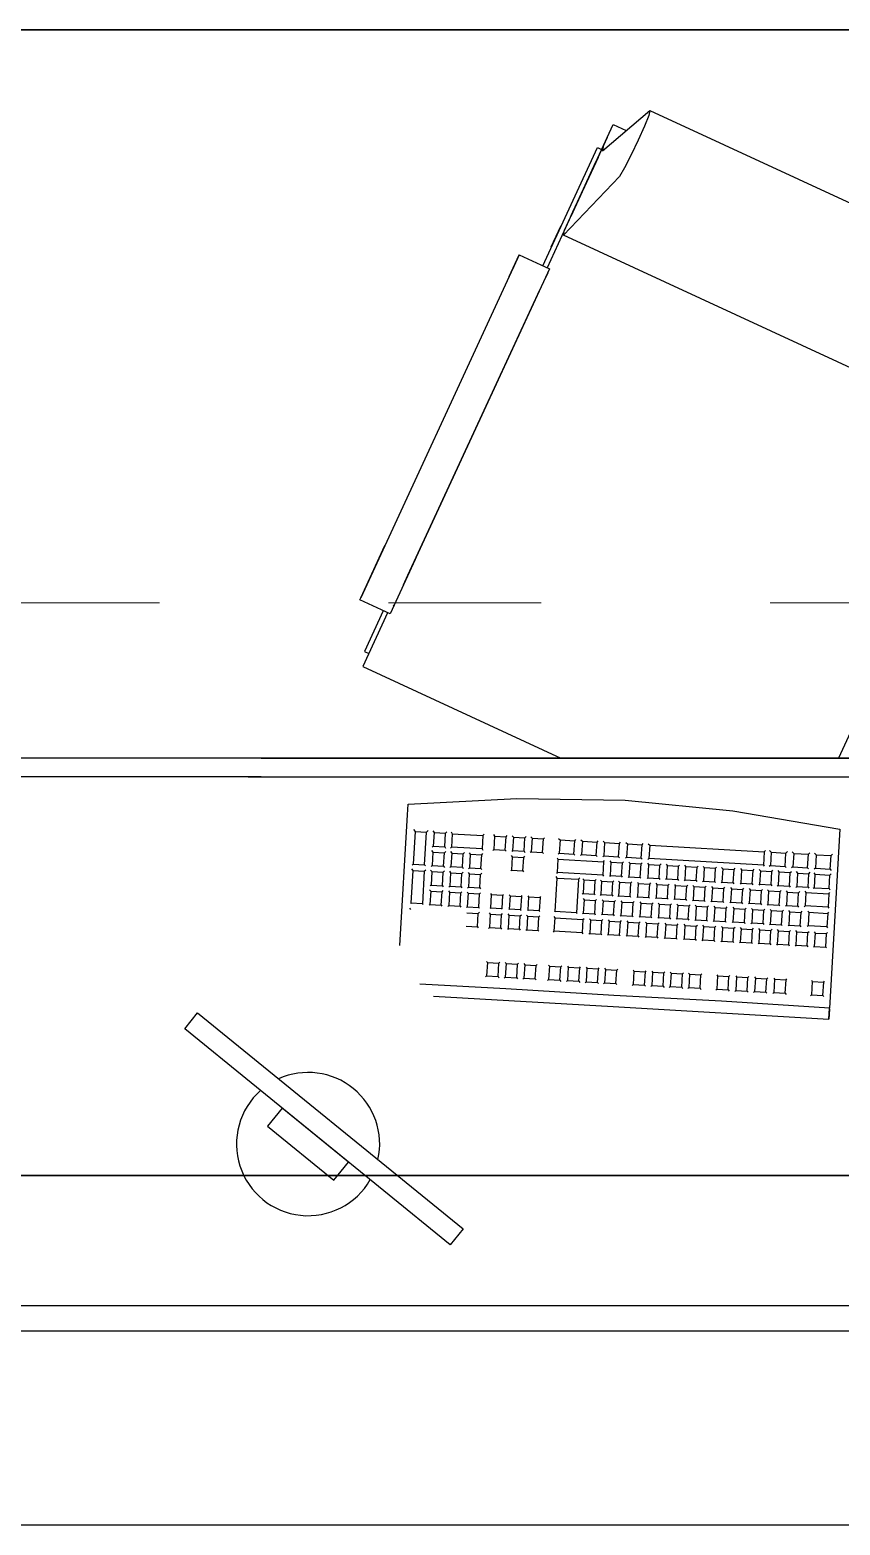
# Model space of a CAD drawing. Header units: inches. Extents: x 23 to 100097, y 11 to 104145.
# Drawn here: x 43215 to 43852, y 26370 to 27544 of the extents above; entities that cross this region are included whole.
import ezdxf

# ---------------------------------------------------------------- set-up
doc = ezdxf.new("R2010")
doc.units = ezdxf.units.IN
doc.header["$MEASUREMENT"] = 0
doc.linetypes.add('ACAD_ISO03W100', pattern=[30, 12, -18])
doc.layers.add('Divar', color=7, linetype='Continuous', lineweight=25)
doc.layers.add('TEKST', color=7, linetype='Continuous')

# ---------------------------------------------------------------- blocks, each defined once
blk = doc.blocks.new('ddddddddddddddddsss')
for p, q in [((95089.43113, -100946.10886), (95126.86433, -100914.3967)), ((95126.86433, -100914.3967), (95125.9199, -100918.25079)), ((95126.86433, -100914.3967), (95422.06553, -101050.80742)), ((95059.62399, -101008.31694), (95097.91378, -100925.48775)), ((95097.91378, -100925.48775), (95108.17498, -100930.22961)), ((95122.51529, -100926.69853), (95117.58231, -100937.72692)), ((95125.9199, -100918.25079), (95122.51529, -100926.69853)), ((95093.23973, -100935.59832), (95064.5564, -100997.64675)), ((95117.58231, -100937.72692), (95112.05281, -100949.32378)), ((95042.59805, -101036.34895), (95085.51882, -100943.50189)), ((95086.0125, -100951.23266), (95066.21279, -100994.06361)), ((95085.51882, -100943.50189), (95088.87037, -100945.05056)), ((95089.71309, -100944.42114), (95089.43113, -100946.10886)), ((95089.96614, -100942.68021), (95089.71309, -100944.42114)), ((95112.05281, -100949.32378), (95106.8582, -100959.47584)), ((95064.5564, -100997.64675), (95084.38772, -100954.74714)), ((95106.8582, -100959.47584), (95102.93058, -100966.17006)), ((95102.93058, -100966.17006), (95058.7963, -101012.37873)), ((95066.21279, -100994.06361), (95075.0256, -100974.99946)), ((95063.34175, -101000.2746), (95045.9493, -101037.89763)), ((95066.87526, -100992.63052), (95064.73449, -100997.26165)), ((95049.28211, -101021.51169), (95056.77684, -101005.29884)), ((95056.77684, -101005.29884), (95056.92104, -101005.36522)), ((95058.7963, -101012.37873), (95059.62399, -101008.31694)), ((95049.4263, -101021.57806), (95049.28211, -101021.51169)), ((95391.52712, -101166.13125), (95058.7963, -101012.37873)), ((95024.0898, -101027.79649), (95016.20868, -101044.84447)), ((95016.20868, -101044.84447), (95024.0898, -101027.79649)), ((95018.45659, -101039.98159), (95024.03787, -101027.90808)), ((95024.03787, -101027.90808), (95018.57289, -101039.73011)), ((95024.0898, -101027.79649), (95047.91869, -101038.80772)), ((95016.20868, -101044.84447), (94899.57021, -101297.15809)), ((95047.91869, -101038.80772), (94936.61989, -101279.57109)), ((95018.57289, -101039.73011), (95018.45659, -101039.98159)), ((95046.49404, -101041.88989), (95043.87077, -101047.56445)), ((95047.91869, -101038.80772), (95047.87907, -101038.89326)), ((94936.61989, -101279.57109), (95040.25988, -101055.37504)), ((94899.57021, -101297.15809), (94918.48444, -101256.2426)), ((94942.31376, -101267.25353), (94922.5983, -101309.90223)), ((94908.17961, -101278.53397), (94903.72099, -101288.17905)), ((94910.24183, -101274.07335), (94905.45734, -101284.4231)), ((94933.17279, -101287.02778), (94936.61989, -101279.57109)), ((94936.61989, -101279.57109), (94933.75229, -101285.77437)), ((94898.76913, -101298.89073), (94898.98041, -101298.4341)), ((94922.5983, -101309.90223), (94898.76913, -101298.89073)), ((94898.98041, -101298.4341), (94899.57021, -101297.15809)), ((94925.56533, -101303.48438), (94922.5983, -101309.90223)), ((94926.26628, -101301.96747), (94925.34989, -101303.95015)), ((94925.34989, -101303.95015), (94925.78091, -101303.01804)), ((95334.12134, -101295.14421), (95274.88278, -101423.28972)), ((94920.62906, -101308.99213), (94901.07426, -101351.29322)), ((94917.27752, -101307.44347), (94902.52937, -101339.34673)), ((94902.52937, -101339.34673), (94905.88063, -101340.89541)), ((94901.07426, -101351.29322), (95056.8797, -101423.28972)), ((95297.89163, -101423.28972), (94821.16031, -101423.28972)), ((94821.17318, -101423.30631), (95297.90865, -101423.30631)), ((94883.81144, -101423.28972), (94883.73941, -101423.30631)), ((94811.0649, -101437.78995), (95313.09468, -101438.02027)), ((94936.80886, -101459.30341), (95022.18665, -101454.86712)), ((95022.18665, -101454.86712), (95107.23399, -101456.12454)), ((95107.23399, -101456.12454), (95191.86219, -101464.61776)), ((94930.35883, -101570.54714), (94936.32392, -101467.66819)), ((94936.32392, -101467.66819), (94936.80886, -101459.30341)), ((95191.86219, -101464.61776), (95276.15043, -101478.97095)), ((94942.30431, -101480.88583), (94940.81429, -101506.58611)), ((94941.0047, -101479.25848), (94942.30431, -101480.88583)), ((94942.30431, -101480.88583), (94951.27062, -101481.40539)), ((94949.7806, -101507.10653), (94951.27062, -101481.40539)), ((94951.27062, -101481.40539), (94952.63118, -101479.95399)), ((94956.08414, -101480.37771), (94957.17863, -101481.74757)), ((94957.17863, -101481.74757), (94956.56837, -101492.2727)), ((94957.17863, -101481.74757), (94966.14493, -101482.26742)), ((94966.14493, -101482.26742), (94967.27933, -101481.05749)), ((94970.55391, -101481.25662), (94971.4826, -101482.57669)), ((95276.15043, -101478.97095), (95267.99244, -101619.6732)), ((94956.56837, -101492.2727), (94955.63911, -101493.19395)), ((94956.56837, -101492.2727), (94965.53468, -101492.79255)), ((94965.53468, -101492.79255), (94966.14493, -101482.26742)), ((94965.53468, -101492.79255), (94966.26366, -101493.83139)), ((94970.87263, -101493.10182), (94970.07684, -101493.99303)), ((94971.4826, -101482.57669), (94970.87263, -101493.10182)), ((94994.90193, -101494.49457), (94970.87263, -101493.10182)), ((94971.4826, -101482.57669), (94995.51219, -101483.96944)), ((94995.51219, -101483.96944), (94994.90193, -101494.49457)), ((94995.51219, -101483.96944), (94996.57477, -101482.83619)), ((95003.83719, -101483.33029), (95004.77646, -101484.50617)), ((95004.77646, -101484.50617), (95004.16621, -101495.0313)), ((95004.77646, -101484.50617), (95013.74249, -101485.02601)), ((95013.13251, -101495.55115), (95013.74249, -101485.02601)), ((95013.74249, -101485.02601), (95014.71309, -101483.99061)), ((95018.62596, -101484.22836), (95019.53091, -101485.36161)), ((95019.53091, -101485.36161), (95018.92065, -101495.88617)), ((95019.53091, -101485.36161), (95028.49721, -101485.88146)), ((95027.88695, -101496.40602), (95028.49721, -101485.88146)), ((95028.49721, -101485.88146), (95029.45322, -101484.86122)), ((95033.24293, -101485.08094), (95034.14358, -101486.20848)), ((95034.14358, -101486.20848), (95033.53332, -101496.73361)), ((95034.14358, -101486.20848), (95043.10988, -101486.72804)), ((95042.49963, -101497.25317), (95043.10988, -101486.72804)), ((95043.10988, -101486.72804), (95044.0586, -101485.71609)), ((95054.97455, -101486.30689), (95056.16073, -101487.48449)), ((95056.16073, -101487.48449), (95055.55047, -101498.00962)), ((95056.16073, -101487.48449), (95067.73457, -101488.1514)), ((95067.12431, -101498.67996), (95067.73457, -101488.1514)), ((95067.73457, -101488.1514), (95068.70774, -101487.11713)), ((95072.53278, -101487.34287), (95073.69937, -101488.50102)), ((95073.69937, -101488.50102), (95073.08911, -101499.02586)), ((95073.69937, -101488.50102), (95085.27335, -101489.17192)), ((95084.66309, -101499.69677), (95085.27335, -101489.17192)), ((95085.27335, -101489.17192), (95086.23051, -101488.1514)), ((95090.0916, -101488.37913), (95091.23816, -101489.51782)), ((95091.23816, -101489.51782), (95090.6279, -101500.04238)), ((95091.23816, -101489.51782), (95102.81228, -101490.18816)), ((95102.20202, -101500.71329), (95102.81228, -101490.18816)), ((95102.81228, -101490.18816), (95103.75299, -101489.1848)), ((95107.9521, -101489.42999), (95109.08207, -101490.5518)), ((95109.08207, -101490.5518), (95108.47181, -101501.07664)), ((95109.08207, -101490.5518), (95120.65605, -101491.22213)), ((95120.04579, -101501.74755), (95120.65605, -101491.22213)), ((95120.65605, -101491.22213), (95121.59532, -101490.2202)), ((95125.48803, -101490.44365), (95126.621, -101491.56803)), ((95126.621, -101491.56803), (95126.01074, -101502.09316)), ((95126.621, -101491.56803), (95216.57843, -101496.78167)), ((94955.27176, -101495.79891), (94956.29014, -101497.07407)), ((94956.29014, -101497.07407), (94955.67988, -101507.59863)), ((94956.29014, -101497.07407), (94965.25644, -101497.59249)), ((94964.64618, -101508.11848), (94965.25644, -101497.59249)), ((94965.25644, -101497.59249), (94966.3143, -101496.46524)), ((94970.05638, -101496.69184), (94971.04458, -101497.92894)), ((94971.04458, -101497.92894), (94970.43432, -101508.45408)), ((94971.04458, -101497.92894), (94980.01088, -101498.44851)), ((94979.40062, -101508.97392), (94980.01088, -101498.44851)), ((94980.01088, -101498.44851), (94981.03298, -101497.35817)), ((94984.7031, -101497.58133), (94985.65725, -101498.77609)), ((94985.65725, -101498.77609), (94985.04699, -101509.30065)), ((94985.65725, -101498.77609), (94994.62355, -101499.29594)), ((94994.0133, -101509.8205), (94994.62355, -101499.29594)), ((94994.62355, -101499.29594), (94995.60975, -101498.24365)), ((94994.90193, -101494.49457), (94995.57155, -101495.44929)), ((95004.16621, -101495.0313), (95003.40446, -101495.78661)), ((95004.16621, -101495.0313), (95013.13251, -101495.55115)), ((95013.13251, -101495.55115), (95013.7266, -101496.39772)), ((95017.80943, -101499.64441), (95018.64227, -101500.68754)), ((95018.64227, -101500.68754), (95018.03202, -101511.21267)), ((95018.92065, -101495.88617), (95018.19581, -101496.60457)), ((95018.64227, -101500.68754), (95027.60858, -101501.2071)), ((95018.92065, -101495.88617), (95027.88695, -101496.40602)), ((95026.99832, -101511.73252), (95027.60858, -101501.2071)), ((95027.60858, -101501.2071), (95028.48805, -101500.2684)), ((95027.88695, -101496.40602), (95028.46874, -101497.23571)), ((95033.53332, -101496.73361), (95032.81263, -101497.44772)), ((95033.53332, -101496.73361), (95042.49963, -101497.25317)), ((95042.49963, -101497.25317), (95043.08113, -101498.0823)), ((95053.8536, -101501.57331), (95054.51778, -101502.59413)), ((95054.51778, -101502.59413), (95053.90752, -101513.11869)), ((95054.51778, -101502.59413), (95090.38714, -101504.67295)), ((95055.55047, -101498.00962), (95054.60576, -101498.75206)), ((95055.55047, -101498.00962), (95067.12431, -101498.67996)), ((95067.12431, -101498.67996), (95067.72741, -101499.54027)), ((95073.08911, -101499.02586), (95072.165, -101499.7517)), ((95073.08911, -101499.02586), (95084.66309, -101499.69677)), ((95084.66309, -101499.69677), (95085.25318, -101500.53734)), ((95090.6279, -101500.04238), (95089.72467, -101500.75191)), ((95090.38714, -101504.67295), (95089.77689, -101515.19751)), ((95090.38714, -101504.67295), (95091.22557, -101503.77888)), ((95090.6279, -101500.04238), (95102.20202, -101500.71329)), ((95095.37991, -101504.02321), (95096.16598, -101505.00769)), ((95096.16598, -101505.00769), (95095.55573, -101515.53282)), ((95096.16598, -101505.00769), (95105.132, -101505.52725)), ((95102.20202, -101500.71329), (95102.77823, -101501.53526)), ((95104.52174, -101516.05238), (95105.132, -101505.52725)), ((95105.132, -101505.52725), (95105.95812, -101504.64605)), ((95108.47181, -101501.07664), (95107.58589, -101501.77273)), ((95108.47181, -101501.07664), (95120.04579, -101501.74755)), ((95110.12176, -101504.88752), (95110.89996, -101505.86199)), ((95119.86626, -101506.38097), (95120.69238, -101505.49978)), ((95120.04579, -101501.74755), (95120.62086, -101502.56781)), ((95126.01074, -101502.09316), (95125.12468, -101502.78925)), ((95215.96817, -101507.3068), (95126.01074, -101502.09316)), ((95216.57843, -101496.78167), (95215.96817, -101507.3068)), ((95216.57843, -101496.78167), (95217.6144, -101495.67703)), ((95220.90065, -101495.85756), (95222.15742, -101497.10497)), ((95222.15742, -101497.10497), (95221.54724, -101507.63038)), ((95222.15742, -101497.10497), (95233.73147, -101497.77588)), ((95233.12122, -101508.30101), (95233.73147, -101497.77588)), ((95233.73147, -101497.77588), (95234.81373, -101496.62174)), ((95238.4641, -101496.82201), (95239.77774, -101498.12635)), ((95239.77774, -101498.12635), (95239.16749, -101508.65148)), ((95239.77774, -101498.12635), (95251.3518, -101498.79726)), ((95250.74154, -101509.3224), (95251.3518, -101498.79726)), ((95251.3518, -101498.79726), (95252.48119, -101497.59249)), ((95256.17727, -101497.79533), (95257.54806, -101499.15632)), ((95257.54806, -101499.15632), (95256.9378, -101509.67859)), ((95257.54806, -101499.15632), (95269.12211, -101499.82723)), ((95268.51186, -101510.35179), (95269.12211, -101499.82723)), ((95269.12211, -101499.82723), (95270.29928, -101498.57153)), ((94940.52719, -101511.53797), (94939.03717, -101537.23882)), ((94939.47219, -101510.21704), (94940.52719, -101511.53797)), ((94940.81429, -101506.58611), (94940.08158, -101507.3068)), ((94940.52719, -101511.53797), (94949.49349, -101512.05753)), ((94940.81429, -101506.58611), (94949.7806, -101507.10653)), ((94949.49349, -101512.05753), (94948.00319, -101537.75868)), ((94949.49349, -101512.05753), (94950.61172, -101510.86449)), ((94949.7806, -101507.10653), (94950.37068, -101507.94796)), ((94954.48298, -101511.25015), (94955.4015, -101512.39971)), ((94955.4015, -101512.39971), (94954.79125, -101522.92484)), ((94955.67988, -101507.59863), (94954.85663, -101508.40887)), ((94955.4015, -101512.39971), (94964.36781, -101512.91956)), ((94955.67988, -101507.59863), (94964.64618, -101508.11848)), ((94963.75755, -101523.44469), (94964.36781, -101512.91956)), ((94964.36781, -101512.91956), (94965.34098, -101511.88129)), ((94964.64618, -101508.11848), (94965.30937, -101509.06404)), ((94969.24013, -101512.10846), (94970.15594, -101513.25516)), ((94970.15594, -101513.25516), (94969.54569, -101523.78057)), ((94970.43432, -101508.45408), (94969.61979, -101509.26145)), ((94970.15594, -101513.25516), (94979.12225, -101513.775)), ((94970.43432, -101508.45408), (94979.40062, -101508.97392)), ((94978.51199, -101524.29957), (94979.12225, -101513.775)), ((94979.12225, -101513.775), (94980.06796, -101512.76592)), ((94979.40062, -101508.97392), (94980.0372, -101509.88086)), ((94983.88656, -101512.99738), (94984.76862, -101514.10202)), ((94984.76862, -101514.10202), (94984.15836, -101524.62715)), ((94985.04699, -101509.30065), (94984.26923, -101510.07198)), ((94984.76862, -101514.10202), (94993.73507, -101514.62158)), ((94985.04699, -101509.30065), (94994.0133, -101509.8205)), ((94993.12481, -101525.14671), (94993.73507, -101514.62158)), ((94993.73507, -101514.62158), (94994.64501, -101513.65084)), ((94994.0133, -101509.8205), (94994.62041, -101510.68596)), ((95018.03202, -101511.21267), (95017.38514, -101511.85383)), ((95018.03202, -101511.21267), (95026.99832, -101511.73252)), ((95026.99832, -101511.73252), (95027.51717, -101512.47238)), ((95052.84723, -101516.32074), (95053.7124, -101517.42367)), ((95053.90752, -101513.11869), (95053.37352, -101513.76213)), ((95089.77689, -101515.19751), (95053.90752, -101513.11869)), ((95089.77689, -101515.19751), (95090.26913, -101515.8996)), ((95095.55573, -101515.53282), (95094.95048, -101516.13277)), ((95095.55573, -101515.53282), (95104.52174, -101516.05238)), ((95104.52174, -101516.05238), (95105.00368, -101516.73931)), ((95110.2897, -101516.38654), (95109.69261, -101516.9782)), ((95110.89996, -101505.86199), (95110.2897, -101516.38654)), ((95110.2897, -101516.38654), (95119.25601, -101516.90611)), ((95110.89996, -101505.86199), (95119.86626, -101506.38097)), ((95119.25601, -101516.90611), (95119.86626, -101506.38097)), ((95119.25601, -101516.90611), (95119.73823, -101517.59361)), ((95125.15086, -101517.24771), (95124.55376, -101517.83966)), ((95124.98263, -101505.74869), (95125.76112, -101506.72315)), ((95125.76112, -101506.72315), (95125.15086, -101517.24771)), ((95125.15086, -101517.24771), (95134.11716, -101517.76756)), ((95125.76112, -101506.72315), (95134.72742, -101507.24243)), ((95134.11716, -101517.76756), (95134.72742, -101507.24243)), ((95134.72742, -101507.24243), (95135.55554, -101506.35923)), ((95139.54238, -101506.58611), (95140.32601, -101507.56687)), ((95140.32601, -101507.56687), (95139.71576, -101518.09229)), ((95140.32601, -101507.56687), (95149.29231, -101508.08672)), ((95148.68206, -101518.61128), (95149.29231, -101508.08672)), ((95149.29231, -101508.08672), (95150.13403, -101507.18836)), ((95154.05191, -101507.4118), (95154.84842, -101508.40887)), ((95154.84842, -101508.40887), (95154.23817, -101518.93343)), ((95154.84842, -101508.40887), (95163.81473, -101508.92872)), ((95163.20447, -101519.45328), (95163.81473, -101508.92872)), ((95163.81473, -101508.92872), (95164.67031, -101508.01576)), ((95168.60393, -101508.2395), (95169.41346, -101509.24858)), ((95169.41346, -101509.24858), (95168.8032, -101519.778)), ((95169.41346, -101509.24858), (95178.37947, -101509.77243)), ((95177.76922, -101520.29757), (95178.37947, -101509.77243)), ((95178.37947, -101509.77243), (95179.24866, -101508.84546)), ((95183.15595, -101509.06404), (95183.97807, -101510.09716)), ((95183.97807, -101510.09716), (95183.36781, -101520.62229)), ((95183.97807, -101510.09716), (95192.94437, -101510.61672)), ((95192.33412, -101521.14185), (95192.94437, -101510.61672)), ((95192.94437, -101510.61672), (95193.82356, -101509.67859)), ((95198.05287, -101509.92292), (95198.88164, -101510.96062)), ((95198.88164, -101510.96062), (95198.27145, -101521.48603)), ((95198.88164, -101510.96062), (95207.84801, -101511.48046)), ((95207.23776, -101522.0056), (95207.84801, -101511.48046)), ((95207.84801, -101511.48046), (95208.72892, -101510.54062)), ((95212.78535, -101510.77551), (95213.61569, -101511.81492)), ((95213.61569, -101511.81492), (95213.00572, -101522.33976)), ((95213.61569, -101511.81492), (95222.582, -101512.33477)), ((95215.96817, -101507.3068), (95216.59516, -101508.20088)), ((95221.54724, -101507.63038), (95220.56784, -101508.39972)), ((95221.54724, -101507.63038), (95233.12122, -101508.30101)), ((95221.97174, -101522.85933), (95222.582, -101512.33477)), ((95222.582, -101512.33477), (95223.48286, -101511.37375)), ((95227.32221, -101511.58404), (95228.18059, -101512.65864)), ((95228.18059, -101512.65864), (95227.57033, -101523.18405)), ((95228.18059, -101512.65864), (95237.14689, -101513.17848)), ((95233.12122, -101508.30101), (95233.78598, -101509.24858)), ((95236.53663, -101523.70361), (95237.14689, -101513.17848)), ((95237.14689, -101513.17848), (95238.08674, -101512.17541)), ((95239.16749, -101508.65148), (95238.12865, -101509.46773)), ((95239.16749, -101508.65148), (95250.74154, -101509.3224)), ((95241.86193, -101512.34106), (95242.7924, -101513.50607)), ((95242.7924, -101513.50607), (95242.18215, -101524.03063)), ((95242.7924, -101513.50607), (95251.75871, -101514.02506)), ((95250.74154, -101509.3224), (95251.44492, -101510.32547)), ((95251.14845, -101524.55047), (95251.75871, -101514.02506)), ((95251.75871, -101514.02506), (95252.77595, -101512.94073)), ((95255.65113, -101513.25516), (95256.53526, -101514.47509)), ((95256.9378, -101509.67859), (95255.83889, -101510.54062)), ((95256.53526, -101514.47509), (95255.925, -101525.00023)), ((95256.53526, -101514.47509), (95268.23327, -101515.15316)), ((95256.9378, -101509.67859), (95268.51186, -101510.35179)), ((95267.62301, -101525.67829), (95268.23327, -101515.15316)), ((95268.23327, -101515.15316), (95269.30436, -101514.01104)), ((95268.51186, -101510.35179), (95269.25451, -101511.41065)), ((94953.69433, -101526.70139), (94954.51287, -101527.72621)), ((94954.51287, -101527.72621), (94953.90261, -101538.25134)), ((94954.79125, -101522.92484), (94954.07556, -101523.63466)), ((94954.51287, -101527.72621), (94963.47889, -101528.24577)), ((94954.79125, -101522.92484), (94963.75755, -101523.44469)), ((94962.86863, -101538.77119), (94963.47889, -101528.24577)), ((94963.47889, -101528.24577), (94964.34635, -101527.32081)), ((94963.75755, -101523.44469), (94964.33405, -101524.26666)), ((94968.45092, -101527.55913), (94969.26745, -101528.58166)), ((94969.26745, -101528.58166), (94968.6572, -101539.10622)), ((94969.54569, -101523.78057), (94968.83201, -101524.48582)), ((94969.26745, -101528.58166), (94978.23375, -101529.10065)), ((94969.54569, -101523.78057), (94978.51199, -101524.29957)), ((94978.23375, -101529.10065), (94979.09893, -101528.17797)), ((94978.51199, -101524.29957), (94979.08563, -101525.11753)), ((94983.07031, -101528.41457), (94983.88013, -101529.42823)), ((94984.15836, -101524.62715), (94983.45855, -101525.32095)), ((94984.15836, -101524.62715), (94993.12481, -101525.14671)), ((94992.84643, -101529.94808), (94993.67985, -101529.05859)), ((94993.12481, -101525.14671), (94993.66912, -101525.92262)), ((95053.7124, -101517.42367), (95052.18462, -101543.77426)), ((95053.7124, -101517.42367), (95070.69787, -101518.26624)), ((95070.69787, -101518.26624), (95069.16179, -101544.75474)), ((95070.69787, -101518.26624), (95071.70037, -101517.38562)), ((95074.0919, -101517.98729), (95074.87325, -101518.96576)), ((95074.87325, -101518.96576), (95074.26299, -101529.49089)), ((95074.87325, -101518.96576), (95083.83955, -101519.4856)), ((95083.22929, -101530.01074), (95083.83955, -101519.4856)), ((95083.83955, -101519.4856), (95084.65937, -101518.61128)), ((95088.02108, -101519.02555), (95088.76494, -101519.95653)), ((95088.76494, -101519.95653), (95088.15468, -101530.48109)), ((95088.76494, -101519.95653), (95097.73125, -101520.47638)), ((95097.12099, -101531.00094), (95097.73125, -101520.47638)), ((95097.73125, -101520.47638), (95098.51088, -101519.64439)), ((95102.09388, -101519.85582), (95102.82544, -101520.77106)), ((95102.82544, -101520.77106), (95102.21519, -101531.2962)), ((95102.82544, -101520.77106), (95111.79146, -101521.29091)), ((95111.1812, -101531.81604), (95111.79146, -101521.29091)), ((95111.79146, -101521.29091), (95112.56665, -101520.46408)), ((95116.95618, -101520.71842), (95117.68659, -101521.63252)), ((95117.68659, -101521.63252), (95117.07634, -101532.15765)), ((95117.68659, -101521.63252), (95126.6529, -101522.15208)), ((95126.04264, -101532.67721), (95126.6529, -101522.15208)), ((95126.6529, -101522.15208), (95127.42809, -101521.32525)), ((95131.52078, -101521.56214), (95132.2512, -101522.47681)), ((95132.2512, -101522.47681), (95131.64095, -101533.00194)), ((95132.2512, -101522.47681), (95141.21751, -101522.99637)), ((95134.11716, -101517.76756), (95134.59939, -101518.45478)), ((95139.71576, -101518.09229), (95139.11837, -101518.68395)), ((95139.71576, -101518.09229), (95148.68206, -101518.61128)), ((95140.60725, -101533.52178), (95141.21751, -101522.99637)), ((95141.21751, -101522.99637), (95141.99299, -101522.16925)), ((95146.04148, -101522.40184), (95146.77362, -101523.31881)), ((95146.77362, -101523.31881), (95146.16336, -101533.84336)), ((95146.77362, -101523.31881), (95155.73991, -101523.83779)), ((95148.68206, -101518.61128), (95149.16987, -101519.30736)), ((95154.23817, -101518.93343), (95153.62977, -101519.5371)), ((95154.23817, -101518.93343), (95163.20447, -101519.45328)), ((95155.12966, -101534.36293), (95155.73991, -101523.83779)), ((95155.73991, -101523.83779), (95156.52713, -101522.99637)), ((95160.59364, -101523.22954), (95161.33865, -101524.16252)), ((95161.33865, -101524.16252), (95160.7284, -101534.68765)), ((95161.33865, -101524.16252), (95170.30496, -101524.68208)), ((95163.20447, -101519.45328), (95163.70343, -101520.1651)), ((95168.8032, -101519.778), (95168.18064, -101520.39484)), ((95168.8032, -101519.778), (95177.76922, -101520.29757)), ((95169.6947, -101535.2075), (95170.30496, -101524.68208)), ((95170.30496, -101524.68208), (95171.10561, -101523.82778)), ((95175.14566, -101524.05752), (95175.90355, -101525.00681)), ((95175.90355, -101525.00681), (95175.29329, -101535.53194)), ((95175.90355, -101525.00681), (95184.86957, -101525.52666)), ((95177.76922, -101520.29757), (95178.27948, -101521.02541)), ((95183.36781, -101520.62229), (95182.73152, -101521.25257)), ((95183.36781, -101520.62229), (95192.33412, -101521.14185)), ((95184.25931, -101536.05121), (95184.86957, -101525.52666)), ((95184.86957, -101525.52666), (95185.68424, -101524.65748)), ((95190.037, -101524.90667), (95190.8069, -101525.87055)), ((95190.8069, -101525.87055), (95190.19665, -101536.39568)), ((95190.8069, -101525.87055), (95199.77321, -101526.39011)), ((95192.33412, -101521.14185), (95192.85296, -101521.88143)), ((95198.27145, -101521.48603), (95197.62837, -101522.12347)), ((95198.27145, -101521.48603), (95207.23776, -101522.0056)), ((95199.16295, -101536.91553), (95199.77321, -101526.39011)), ((95199.77321, -101526.39011), (95200.59203, -101525.51664)), ((95204.76948, -101525.75869), (95205.54117, -101526.72428)), ((95205.54117, -101526.72428), (95204.93091, -101537.24941)), ((95205.54117, -101526.72428), (95214.50747, -101527.24384)), ((95207.23776, -101522.0056), (95207.75804, -101522.74746)), ((95213.00572, -101522.33976), (95212.36056, -101522.97949)), ((95213.00572, -101522.33976), (95221.97174, -101522.85933)), ((95213.89722, -101537.76926), (95214.50747, -101527.24384)), ((95214.50747, -101527.24384), (95215.32809, -101526.36923)), ((95219.33237, -101526.60011), (95220.10578, -101527.56857)), ((95220.10578, -101527.56857), (95219.49552, -101538.0937)), ((95220.10578, -101527.56857), (95229.07208, -101528.08813)), ((95221.97174, -101522.85933), (95222.4938, -101523.60348)), ((95227.57033, -101523.18405), (95226.91852, -101523.82778)), ((95227.57033, -101523.18405), (95236.53663, -101523.70361)), ((95228.46183, -101538.61355), (95229.07208, -101528.08813)), ((95229.07208, -101528.08813), (95229.90121, -101527.2035)), ((95233.8914, -101527.38117), (95234.71788, -101528.41457)), ((95234.71788, -101528.41457), (95234.10762, -101538.94027)), ((95234.71788, -101528.41457), (95243.6839, -101528.93499)), ((95236.53663, -101523.70361), (95237.08509, -101524.48582)), ((95242.18215, -101524.03063), (95241.45266, -101524.75361)), ((95242.18215, -101524.03063), (95251.14845, -101524.55047)), ((95243.07365, -101539.46013), (95243.6839, -101528.93499)), ((95243.6839, -101528.93499), (95244.59006, -101527.96882)), ((95248.44521, -101527.78), (95249.38248, -101528.8237)), ((95249.38248, -101528.8237), (95248.77223, -101539.34826)), ((95249.38248, -101528.8237), (95267.3804, -101529.86654)), ((95251.14845, -101524.55047), (95251.75992, -101525.42223)), ((95255.925, -101525.00023), (95255.21139, -101525.77385)), ((95255.925, -101525.00023), (95267.62301, -101525.67829)), ((95267.3804, -101529.86654), (95268.31295, -101528.87176)), ((95267.62301, -101525.67829), (95268.27861, -101526.61356)), ((94939.03717, -101537.23882), (94938.56954, -101537.65253)), ((94948.00319, -101537.75868), (94939.03717, -101537.23882)), ((94948.00319, -101537.75868), (94948.38928, -101538.19441)), ((94953.90261, -101538.25134), (94953.2945, -101538.85359)), ((94953.90261, -101538.25134), (94962.86863, -101538.77119)), ((94962.86863, -101538.77119), (94963.35858, -101539.46899)), ((94968.6572, -101539.10622), (94968.05094, -101539.70674)), ((94968.6572, -101539.10622), (94977.6235, -101539.62606)), ((94977.6235, -101539.62606), (94978.23375, -101529.10065)), ((94977.6235, -101539.62606), (94978.11159, -101540.32215)), ((94983.26987, -101539.95336), (94982.66577, -101540.55246)), ((94983.88013, -101529.42823), (94983.26987, -101539.95336)), ((94983.26987, -101539.95336), (94992.23618, -101540.47321)), ((94983.88013, -101529.42823), (94992.84643, -101529.94808)), ((94992.23618, -101540.47321), (94992.84643, -101529.94808)), ((94992.23618, -101540.47321), (94992.71783, -101541.15986)), ((95001.47728, -101529.69202), (95002.11042, -101530.48109)), ((95002.11042, -101530.48109), (95001.50016, -101541.00994)), ((95002.11042, -101530.48109), (95011.07673, -101531.00094)), ((95011.07673, -101531.00094), (95010.46647, -101541.52979)), ((95011.07673, -101531.00094), (95011.7236, -101530.31429)), ((95016.86486, -101531.34025), (95016.2546, -101541.86481)), ((95016.26605, -101530.59067), (95016.86486, -101531.34025)), ((95016.86486, -101531.34025), (95025.83117, -101531.85924)), ((95025.83117, -101531.85924), (95025.22091, -101542.38466)), ((95025.83117, -101531.85924), (95026.46316, -101531.18547)), ((95031.47754, -101532.18683), (95030.86728, -101542.70967)), ((95030.88258, -101531.44153), (95031.47754, -101532.18683)), ((95031.47754, -101532.18683), (95040.44384, -101532.70668)), ((95040.44384, -101532.70668), (95039.83358, -101543.23181)), ((95040.44384, -101532.70668), (95041.07555, -101532.03291)), ((95074.26299, -101529.49089), (95073.66275, -101530.0857)), ((95074.26299, -101529.49089), (95083.22929, -101530.01074)), ((95074.34267, -101533.61191), (95075.08511, -101534.54117)), ((95075.08511, -101534.54117), (95074.47485, -101545.0663)), ((95075.08511, -101534.54117), (95084.05141, -101535.06102)), ((95083.22929, -101530.01074), (95083.70594, -101530.69051)), ((95083.44115, -101545.58614), (95084.05141, -101535.06102)), ((95084.05141, -101535.06102), (95084.82946, -101534.23075)), ((95088.15468, -101530.48109), (95087.59521, -101531.03613)), ((95088.15468, -101530.48109), (95097.12099, -101531.00094)), ((95089.21698, -101534.48967), (95089.94626, -101535.40262)), ((95089.94626, -101535.40262), (95089.336, -101545.92775)), ((95089.94626, -101535.40262), (95098.91256, -101535.92218)), ((95097.12099, -101531.00094), (95097.56487, -101531.63437)), ((95098.3023, -101546.44731), (95098.91256, -101535.92218)), ((95098.91256, -101535.92218), (95099.67689, -101535.10651)), ((95102.21519, -101531.2962), (95101.66901, -101531.83779)), ((95102.21519, -101531.2962), (95111.1812, -101531.81604)), ((95103.96298, -101535.35856), (95104.68053, -101536.25635)), ((95104.68053, -101536.25635), (95104.07027, -101546.78148)), ((95104.68053, -101536.25635), (95113.64683, -101536.77591)), ((95111.1812, -101531.81604), (95111.62122, -101532.44347)), ((95113.03658, -101547.30105), (95113.64683, -101536.77591)), ((95113.64683, -101536.77591), (95114.40858, -101535.96396)), ((95117.07634, -101532.15765), (95116.53103, -101532.69781)), ((95117.07634, -101532.15765), (95126.04264, -101532.67721)), ((95118.82414, -101536.21944), (95119.54168, -101537.11752)), ((95119.54168, -101537.11752), (95118.93143, -101547.64265)), ((95119.54168, -101537.11752), (95128.50798, -101537.63737)), ((95126.04264, -101532.67721), (95126.48267, -101533.30492)), ((95127.89773, -101548.1625), (95128.50798, -101537.63737)), ((95128.50798, -101537.63737), (95129.27002, -101536.82455)), ((95131.64095, -101533.00194), (95131.09578, -101533.5421)), ((95131.64095, -101533.00194), (95140.60725, -101533.52178)), ((95133.38874, -101537.06373), (95134.10658, -101537.96181)), ((95134.10658, -101537.96181), (95133.49632, -101548.48722)), ((95134.10658, -101537.96181), (95143.07259, -101538.48165)), ((95140.60725, -101533.52178), (95141.04756, -101534.14921)), ((95142.46234, -101549.00679), (95143.07259, -101538.48165)), ((95143.07259, -101538.48165), (95143.83463, -101537.66884)), ((95146.16336, -101533.84336), (95145.6179, -101534.3841)), ((95146.16336, -101533.84336), (95155.12966, -101534.36293)), ((95147.9113, -101537.90516), (95148.62898, -101538.8038)), ((95148.62898, -101538.8038), (95148.01873, -101549.32836)), ((95148.62898, -101538.8038), (95157.59501, -101539.32308)), ((95155.12966, -101534.36293), (95155.57269, -101534.99464)), ((95156.98503, -101549.84821), (95157.59501, -101539.32308)), ((95157.59501, -101539.32308), (95158.3609, -101538.50626)), ((95160.7284, -101534.68765), (95160.17522, -101535.23611)), ((95160.7284, -101534.68765), (95169.6947, -101535.2075)), ((95162.4689, -101538.74001), (95163.19374, -101539.64752)), ((95163.19374, -101539.64752), (95162.58348, -101550.17294)), ((95163.19374, -101539.64752), (95172.16004, -101540.16565)), ((95169.6947, -101535.2075), (95170.14875, -101535.85495)), ((95171.54979, -101550.6925), (95172.16004, -101540.16565)), ((95172.16004, -101540.16565), (95172.93924, -101539.33596)), ((95175.29329, -101535.53194), (95174.72638, -101536.09384)), ((95175.29329, -101535.53194), (95184.25931, -101536.05121)), ((95177.02092, -101539.56856), (95177.75864, -101540.4921)), ((95177.75864, -101540.4921), (95177.14838, -101551.01722)), ((95177.75864, -101540.4921), (95186.72494, -101541.00994)), ((95184.25931, -101536.05121), (95184.7248, -101536.71497)), ((95186.72494, -101541.00994), (95187.51773, -101540.16565)), ((95190.19665, -101536.39568), (95189.61714, -101536.96989)), ((95190.19665, -101536.39568), (95199.16295, -101536.91553)), ((95191.91455, -101540.42), (95192.66199, -101541.35555)), ((95199.16295, -101536.91553), (95199.63194, -101537.58387)), ((95204.93091, -101537.24941), (95204.34934, -101537.82591)), ((95204.93091, -101537.24941), (95213.89722, -101537.76926)), ((95213.89722, -101537.76926), (95214.36771, -101538.43989)), ((95219.49552, -101538.0937), (95218.91195, -101538.67191)), ((95219.49552, -101538.0937), (95228.46183, -101538.61355)), ((95228.46183, -101538.61355), (95228.93411, -101539.28617)), ((95234.10762, -101538.94027), (95233.48421, -101539.55854)), ((95234.10762, -101538.94027), (95243.07365, -101539.46013)), ((95243.07365, -101539.46013), (95243.59457, -101540.20256)), ((95248.77223, -101539.34826), (95248.08079, -101539.95336)), ((95266.77014, -101540.3911), (95248.77223, -101539.34826)), ((95267.3804, -101529.86654), (95266.77014, -101540.3911)), ((95266.77014, -101540.3911), (95267.31245, -101541.15986)), ((94937.89519, -101541.12009), (94938.75006, -101542.19011)), ((94982.9915, -101544.75474), (94991.95779, -101545.27372)), ((94991.34754, -101555.79914), (94991.95779, -101545.27372)), ((94991.95779, -101545.27372), (94992.8573, -101544.31471)), ((95000.39181, -101544.77218), (95001.22179, -101545.81102)), ((95001.22179, -101545.81102), (95000.61153, -101556.33644)), ((95001.50016, -101541.00994), (95001.06944, -101541.43709)), ((95001.22179, -101545.81102), (95010.18809, -101546.33087)), ((95010.46647, -101541.52979), (95001.50016, -101541.00994)), ((95009.57784, -101556.85543), (95010.18809, -101546.33087)), ((95010.18809, -101546.33087), (95011.04325, -101545.41849)), ((95010.46647, -101541.52979), (95010.79463, -101541.99728)), ((95015.18058, -101545.66998), (95015.97637, -101546.6659)), ((95015.97637, -101546.6659), (95015.36612, -101557.19131)), ((95016.2546, -101541.86481), (95015.86093, -101542.25506)), ((95015.97637, -101546.6659), (95024.94267, -101547.18574)), ((95025.22091, -101542.38466), (95016.2546, -101541.86481)), ((95024.33241, -101557.71088), (95024.94267, -101547.18574)), ((95024.94267, -101547.18574), (95025.7831, -101546.2891)), ((95025.22091, -101542.38466), (95025.53619, -101542.83384)), ((95029.7974, -101546.52256), (95030.58905, -101547.51333)), ((95030.58905, -101547.51333), (95029.97879, -101558.03789)), ((95030.86728, -101542.70967), (95030.47675, -101543.09877)), ((95030.58905, -101547.51333), (95039.55535, -101548.0329)), ((95039.83358, -101543.23181), (95030.86728, -101542.70967)), ((95038.94509, -101558.55745), (95039.55535, -101548.0329)), ((95039.55535, -101548.0329), (95040.39549, -101547.13653)), ((95039.83358, -101543.23181), (95040.14887, -101543.68128)), ((95051.32531, -101547.76996), (95051.97104, -101548.75244)), ((95051.97104, -101548.75244), (95051.36079, -101559.277)), ((95052.18462, -101543.77426), (95051.81025, -101544.18796)), ((95051.97104, -101548.75244), (95074.21378, -101550.04162)), ((95069.16179, -101544.75474), (95052.18462, -101543.77426)), ((95069.16179, -101544.75474), (95069.49667, -101545.23567)), ((95074.21378, -101550.04162), (95073.60353, -101560.56618)), ((95074.47485, -101545.0663), (95073.91995, -101545.61647)), ((95074.21378, -101550.04162), (95075.05349, -101549.14555)), ((95074.47485, -101545.0663), (95083.44115, -101545.58614)), ((95079.33086, -101549.39359), (95080.12179, -101550.3838)), ((95080.12179, -101550.3838), (95079.51153, -101560.90893)), ((95080.12179, -101550.3838), (95089.0881, -101550.90336)), ((95083.44115, -101545.58614), (95083.88375, -101546.21729)), ((95088.47784, -101561.42877), (95089.0881, -101550.90336)), ((95089.336, -101545.92775), (95088.79227, -101546.46677)), ((95089.0881, -101550.90336), (95089.91808, -101550.01816)), ((95089.336, -101545.92775), (95098.3023, -101546.44731)), ((95093.8896, -101550.25248), (95094.66795, -101551.22694)), ((95094.66795, -101551.22694), (95094.05769, -101561.75207)), ((95094.66795, -101551.22694), (95103.63425, -101551.74679)), ((95098.3023, -101546.44731), (95098.73346, -101547.06215)), ((95103.02399, -101562.27192), (95103.63425, -101551.74679)), ((95104.07027, -101546.78148), (95103.53912, -101547.3082)), ((95103.63425, -101551.74679), (95104.45322, -101550.87303)), ((95104.07027, -101546.78148), (95113.03658, -101547.30105)), ((95108.57081, -101551.11164), (95109.34256, -101552.07724)), ((95109.34256, -101552.07724), (95108.73231, -101562.60237)), ((95109.34256, -101552.07724), (95118.30887, -101552.5968)), ((95113.03658, -101547.30105), (95113.46544, -101547.91273)), ((95118.30887, -101552.5968), (95119.12798, -101551.72333)), ((95118.93143, -101547.64265), (95118.39999, -101548.16965)), ((95118.93143, -101547.64265), (95127.89773, -101548.1625)), ((95123.45928, -101551.97395), (95124.2309, -101552.94012)), ((95127.89773, -101548.1625), (95128.3266, -101548.77418)), ((95133.49632, -101548.48722), (95132.96489, -101549.01394)), ((95133.49632, -101548.48722), (95142.46234, -101549.00679)), ((95142.46234, -101549.00679), (95142.89149, -101549.61847)), ((95148.01873, -101549.32836), (95147.48701, -101549.85537)), ((95148.01873, -101549.32836), (95156.98503, -101549.84821)), ((95156.98503, -101549.84821), (95157.41433, -101550.46047)), ((95162.58348, -101550.17294), (95162.05176, -101550.70023)), ((95162.58348, -101550.17294), (95171.54979, -101550.6925)), ((95171.54979, -101550.6925), (95171.98623, -101551.31477)), ((95177.14838, -101551.01722), (95176.60321, -101551.55739)), ((95177.14838, -101551.01722), (95186.11468, -101551.53679)), ((95186.11468, -101551.53679), (95186.72494, -101541.00994)), ((95186.11468, -101551.53679), (95186.56229, -101552.17508)), ((95192.05202, -101551.88097), (95191.49655, -101552.43114)), ((95192.66199, -101541.35555), (95192.05202, -101551.88097)), ((95192.05202, -101551.88097), (95201.01804, -101552.40053)), ((95192.66199, -101541.35555), (95201.62822, -101541.8754)), ((95201.01804, -101552.40053), (95201.62822, -101541.8754)), ((95201.01804, -101552.40053), (95201.46743, -101553.04111)), ((95201.62822, -101541.8754), (95202.42337, -101541.02739)), ((95206.64681, -101541.27172), (95207.39626, -101542.20985)), ((95207.39626, -101542.20985), (95206.786, -101552.73441)), ((95207.39626, -101542.20985), (95216.36256, -101542.72913)), ((95215.7523, -101553.25426), (95216.36256, -101542.72913)), ((95216.36256, -101542.72913), (95217.15943, -101541.8754)), ((95221.20999, -101542.11315), (95221.96115, -101543.05242)), ((95221.96115, -101543.05242), (95221.3509, -101553.57699)), ((95221.96115, -101543.05242), (95230.92717, -101543.57227)), ((95230.31691, -101554.09683), (95230.92717, -101543.57227)), ((95230.92717, -101543.57227), (95231.72611, -101542.7214)), ((95235.7849, -101542.91424), (95236.57297, -101543.901)), ((95236.57297, -101543.901), (95235.96272, -101554.42556)), ((95236.57297, -101543.901), (95245.53927, -101544.42)), ((95244.92901, -101554.94541), (95245.53927, -101544.42)), ((95245.53927, -101544.42), (95246.39858, -101543.50361)), ((95250.7796, -101543.33023), (95251.68139, -101544.33388)), ((95251.68139, -101544.33388), (95251.07142, -101554.85929)), ((95251.68139, -101544.33388), (95266.49154, -101545.19247)), ((95266.49154, -101545.19247), (95265.88129, -101555.7176)), ((95266.49154, -101545.19247), (95267.38218, -101544.24261)), ((94982.38124, -101555.27929), (94991.34754, -101555.79914)), ((94991.34754, -101555.79914), (94991.8641, -101556.53557)), ((95000.61153, -101556.33644), (94999.97295, -101556.96901)), ((95000.61153, -101556.33644), (95009.57784, -101556.85543)), ((95009.57784, -101556.85543), (95010.07709, -101557.56725)), ((95015.36612, -101557.19131), (95014.75929, -101557.79299)), ((95015.36612, -101557.19131), (95024.33241, -101557.71088)), ((95024.33241, -101557.71088), (95024.81922, -101558.40468)), ((95029.97879, -101558.03789), (95029.37583, -101558.63556)), ((95029.97879, -101558.03789), (95038.94509, -101558.55745)), ((95038.94509, -101558.55745), (95039.43161, -101559.25125)), ((95051.36079, -101559.277), (95050.85567, -101559.88011)), ((95073.60353, -101560.56618), (95051.36079, -101559.277)), ((95073.60353, -101560.56618), (95074.0899, -101561.2594)), ((95079.51153, -101560.90893), (95078.90915, -101561.50602)), ((95079.51153, -101560.90893), (95088.47784, -101561.42877)), ((95088.47784, -101561.42877), (95088.96335, -101562.12057)), ((95094.05769, -101561.75207), (95093.46074, -101562.34402)), ((95094.05769, -101561.75207), (95103.02399, -101562.27192)), ((95103.02399, -101562.27192), (95103.50007, -101562.95026)), ((95108.73231, -101562.60237), (95108.14251, -101563.18716)), ((95108.73231, -101562.60237), (95117.69861, -101563.12193)), ((95117.69861, -101563.12193), (95118.30887, -101552.5968)), ((95117.69861, -101563.12193), (95118.17468, -101563.80114)), ((95123.62064, -101563.46554), (95123.03055, -101564.05005)), ((95124.2309, -101552.94012), (95123.62064, -101563.46554)), ((95123.62064, -101563.46554), (95132.58695, -101563.9851)), ((95124.2309, -101552.94012), (95133.1972, -101553.45654)), ((95132.58695, -101563.9851), (95133.1972, -101553.45654)), ((95132.58695, -101563.9851), (95133.0633, -101564.66431)), ((95133.1972, -101553.45654), (95134.0166, -101552.58564)), ((95138.47593, -101552.84456), (95139.24755, -101553.81102)), ((95139.24755, -101553.81102), (95138.63729, -101564.33557)), ((95139.24755, -101553.81102), (95148.21385, -101554.32886)), ((95147.6036, -101564.85514), (95148.21385, -101554.32886)), ((95148.21385, -101554.32886), (95149.03339, -101553.45654)), ((95153.53535, -101553.71718), (95154.3074, -101554.68334)), ((95154.3074, -101554.68334), (95153.69715, -101565.20847)), ((95154.3074, -101554.68334), (95163.27371, -101555.20319)), ((95162.66345, -101565.72832), (95163.27371, -101555.20319)), ((95163.27371, -101555.20319), (95164.0931, -101554.32886)), ((95168.03616, -101554.5546), (95168.81079, -101555.5242)), ((95168.81079, -101555.5242), (95168.20053, -101566.04875)), ((95168.81079, -101555.5242), (95177.77709, -101556.04404)), ((95177.16683, -101566.5686), (95177.77709, -101556.04404)), ((95177.77709, -101556.04404), (95178.60936, -101555.15627)), ((95183.08214, -101555.41062), (95183.87021, -101556.39652)), ((95183.87021, -101556.39652), (95183.25995, -101566.92194)), ((95183.87021, -101556.39652), (95192.83651, -101556.91637)), ((95192.22626, -101567.4415), (95192.83651, -101556.91637)), ((95192.83651, -101556.91637), (95193.67737, -101556.01944)), ((95197.62393, -101556.24775), (95198.41644, -101557.23995)), ((95198.41644, -101557.23995), (95197.80618, -101567.76508)), ((95198.41644, -101557.23995), (95207.38274, -101557.75951)), ((95206.786, -101552.73441), (95206.22846, -101553.28716)), ((95206.77248, -101568.28464), (95207.38274, -101557.75951)), ((95206.786, -101552.73441), (95215.7523, -101553.25426)), ((95207.38274, -101557.75951), (95208.2256, -101556.85543)), ((95212.16837, -101557.08861), (95212.96266, -101558.08309)), ((95212.96266, -101558.08309), (95212.35241, -101568.60823)), ((95212.96266, -101558.08309), (95221.92897, -101558.60266)), ((95215.7523, -101553.25426), (95216.20341, -101553.8977)), ((95221.3509, -101553.57699), (95220.79164, -101554.13317)), ((95221.31871, -101569.12779), (95221.92897, -101558.60266)), ((95221.3509, -101553.57699), (95230.31691, -101554.09683)), ((95221.92897, -101558.60266), (95222.77354, -101557.70143)), ((95226.71281, -101557.92946), (95227.50882, -101558.92624)), ((95227.50882, -101558.92624), (95226.89856, -101569.45137)), ((95227.50882, -101558.92624), (95236.47512, -101559.4458)), ((95230.31691, -101554.09683), (95230.76953, -101554.74371)), ((95235.96272, -101554.42556), (95235.36333, -101555.0198)), ((95235.86487, -101569.97036), (95236.47512, -101559.4458)), ((95235.96272, -101554.42556), (95244.92901, -101554.94541)), ((95236.47512, -101559.4458), (95237.32148, -101558.54286)), ((95241.25725, -101558.77031), (95242.05505, -101559.76938)), ((95242.05505, -101559.76938), (95241.44479, -101570.29394)), ((95242.05505, -101559.76938), (95251.02135, -101560.28895)), ((95244.92901, -101554.94541), (95245.41389, -101555.63664)), ((95250.41109, -101570.81379), (95251.02135, -101560.28895)), ((95251.07142, -101554.85929), (95250.41782, -101555.43579)), ((95251.02135, -101560.28895), (95251.87737, -101559.37627)), ((95265.88129, -101555.7176), (95251.07142, -101554.85929)), ((95255.78502, -101559.59057), (95256.6012, -101560.61195)), ((95256.6012, -101560.61195), (95255.99095, -101571.13708)), ((95256.6012, -101560.61195), (95265.56751, -101561.13151)), ((95264.95725, -101571.65693), (95265.56751, -101561.13151)), ((95265.56751, -101561.13151), (95266.46279, -101560.17708)), ((95265.88129, -101555.7176), (95266.38926, -101556.44173)), ((95138.63729, -101564.33557), (95138.04735, -101564.92037)), ((95138.63729, -101564.33557), (95147.6036, -101564.85514)), ((95147.6036, -101564.85514), (95148.08024, -101565.53434)), ((95153.69715, -101565.20847), (95153.10677, -101565.79327)), ((95153.69715, -101565.20847), (95162.66345, -101565.72832)), ((95162.66345, -101565.72832), (95163.13981, -101566.40752)), ((95168.20053, -101566.04875), (95167.61016, -101566.63412)), ((95168.20053, -101566.04875), (95177.16683, -101566.5686)), ((95177.16683, -101566.5686), (95177.64677, -101567.25296)), ((95183.25995, -101566.92194), (95182.66057, -101567.51589)), ((95183.25995, -101566.92194), (95192.22626, -101567.4415)), ((95192.22626, -101567.4415), (95192.71349, -101568.13587)), ((95197.80618, -101567.76508), (95197.20207, -101568.3639)), ((95197.80618, -101567.76508), (95206.77248, -101568.28464)), ((95206.77248, -101568.28464), (95207.26115, -101568.9813)), ((95212.35241, -101568.60823), (95211.74651, -101569.20876)), ((95212.35241, -101568.60823), (95221.31871, -101569.12779)), ((95221.31871, -101569.12779), (95221.80909, -101569.82702)), ((95226.89856, -101569.45137), (95226.29067, -101570.05362)), ((95226.89856, -101569.45137), (95235.86487, -101569.97036)), ((95235.86487, -101569.97036), (95236.35675, -101570.67188)), ((95241.44479, -101570.29394), (95240.83511, -101570.89848)), ((95241.44479, -101570.29394), (95250.41109, -101570.81379)), ((95250.41109, -101570.81379), (95250.90441, -101571.51732)), ((95255.99095, -101571.13708), (95255.37926, -101571.74362)), ((95255.99095, -101571.13708), (95264.95725, -101571.65693)), ((95264.95725, -101571.65693), (95265.46909, -101572.38621)), ((94998.43186, -101582.96656), (94999.11836, -101583.82543)), ((94999.11836, -101583.82543), (94998.50811, -101594.35085)), ((94999.11836, -101583.82543), (95008.08467, -101584.34528)), ((95007.47441, -101594.87041), (95008.08467, -101584.34528)), ((95008.08467, -101584.34528), (95008.81323, -101583.56766)), ((95013.08259, -101583.81571), (95013.76909, -101584.67458)), ((95013.76909, -101584.67458), (95013.15884, -101595.19972)), ((95013.76909, -101584.67458), (95022.73539, -101585.19444)), ((95022.12514, -101595.71956), (95022.73539, -101585.19444)), ((95022.73539, -101585.19444), (95023.46396, -101584.41738)), ((95027.69884, -101584.66285), (95028.38534, -101585.52174)), ((95028.38534, -101585.52174), (95027.77509, -101596.04715)), ((95028.38534, -101585.52174), (95037.35165, -101586.04158)), ((95036.74139, -101596.56672), (95037.35165, -101586.04158)), ((95037.35165, -101586.04158), (95038.0802, -101585.26453)), ((95047.07998, -101585.78552), (95047.76663, -101586.64497)), ((95047.76663, -101586.64497), (95047.15637, -101597.17039)), ((95047.76663, -101586.64497), (95056.73293, -101587.16482)), ((95056.12268, -101597.68995), (95056.73293, -101587.16482)), ((95056.73293, -101587.16482), (95057.46192, -101586.38719)), ((95061.97275, -101586.64497), (95062.65939, -101587.50814)), ((95062.65939, -101587.50814), (95062.04914, -101598.03327)), ((95062.65939, -101587.50814), (95071.62541, -101588.02799)), ((95071.62541, -101588.02799), (95072.35426, -101587.25037)), ((95076.62348, -101587.49756), (95077.31012, -101588.35729)), ((94998.50811, -101594.35085), (94997.7209, -101595.13134)), ((94998.50811, -101594.35085), (95007.47441, -101594.87041)), ((95007.47441, -101594.87041), (95008.11099, -101595.77764)), ((95013.15884, -101595.19972), (95012.37134, -101595.9802)), ((95013.15884, -101595.19972), (95022.12514, -101595.71956)), ((95022.12514, -101595.71956), (95022.76172, -101596.62708)), ((95027.77509, -101596.04715), (95026.98788, -101596.82764)), ((95027.77509, -101596.04715), (95036.74139, -101596.56672)), ((95036.74139, -101596.56672), (95037.37797, -101597.47395)), ((95047.15637, -101597.17039), (95046.36859, -101597.95145)), ((95047.15637, -101597.17039), (95056.12268, -101597.68995)), ((95056.12268, -101597.68995), (95056.75954, -101598.59775)), ((95062.04914, -101598.03327), (95061.26164, -101598.81433)), ((95062.04914, -101598.03327), (95071.01516, -101598.55312)), ((95071.01516, -101598.55312), (95071.62541, -101588.02799)), ((95071.01516, -101598.55312), (95071.65202, -101599.46064)), ((95076.69987, -101598.88243), (95075.91237, -101599.66348)), ((95077.31012, -101588.35729), (95076.69987, -101598.88243)), ((95076.69987, -101598.88243), (95085.66588, -101599.40199)), ((95077.31012, -101588.35729), (95086.27614, -101588.87686)), ((95085.66588, -101599.40199), (95086.27614, -101588.87686)), ((95085.66588, -101599.40199), (95086.30289, -101600.30979)), ((95086.27614, -101588.87686), (95087.00513, -101588.09952)), ((95091.1014, -101588.33727), (95091.78819, -101589.19672)), ((95091.78819, -101589.19672), (95091.17793, -101599.72156)), ((95091.78819, -101589.19672), (95100.7542, -101589.71599)), ((95100.14394, -101600.24113), (95100.7542, -101589.71599)), ((95100.7542, -101589.71599), (95101.48305, -101588.93837)), ((95113.59619, -101589.64161), (95114.28255, -101590.50049)), ((95114.28255, -101590.50049), (95113.67229, -101601.02505)), ((95114.28255, -101590.50049), (95123.24856, -101591.01976)), ((95122.63831, -101601.54489), (95123.24856, -101591.01976)), ((95123.24856, -101591.01976), (95123.97713, -101590.24271)), ((95128.2123, -101590.48818), (95128.8988, -101591.34735)), ((95128.8988, -101591.34735), (95128.28855, -101601.87248)), ((95128.8988, -101591.34735), (95137.86482, -101591.86691)), ((95137.25456, -101602.39204), (95137.86482, -101591.86691)), ((95137.86482, -101591.86691), (95138.59338, -101591.08957)), ((95142.72483, -101591.32961), (95143.4112, -101592.18877)), ((95143.4112, -101592.18877), (95142.80094, -101602.71391)), ((95143.4112, -101592.18877), (95152.37764, -101592.70834)), ((95151.76739, -101603.2329), (95152.37764, -101592.70834)), ((95152.37764, -101592.70834), (95153.1062, -101591.93071)), ((95157.20276, -101592.16875), (95157.88926, -101593.02763)), ((95157.88926, -101593.02763), (95157.279, -101603.55304)), ((95157.88926, -101593.02763), (95166.85556, -101593.54747)), ((95166.24531, -101604.07261), (95166.85556, -101593.54747)), ((95166.85556, -101593.54747), (95167.58412, -101592.76985)), ((95179.28241, -101593.44792), (95179.96906, -101594.30736)), ((95179.96906, -101594.30736), (95179.35881, -101604.8325)), ((95179.96906, -101594.30736), (95188.93508, -101594.82721)), ((95188.32482, -101605.35234), (95188.93508, -101594.82721)), ((95188.93508, -101594.82721), (95189.66406, -101594.04958)), ((95194.20938, -101594.30736), (95194.89616, -101595.16825)), ((95194.89616, -101595.16825), (95194.28591, -101605.69738)), ((95194.89616, -101595.16825), (95203.86246, -101595.6921)), ((95203.25221, -101606.21723), (95203.86246, -101595.6921)), ((95203.86246, -101595.6921), (95204.59131, -101594.91447)), ((95208.96389, -101595.16825), (95209.6506, -101596.0277)), ((95209.6506, -101596.0277), (95209.04034, -101606.55283)), ((95209.6506, -101596.0277), (95218.61662, -101596.54755)), ((95218.00636, -101607.0721), (95218.61662, -101596.54755)), ((95218.61662, -101596.54755), (95219.34554, -101595.76992)), ((95224.13295, -101596.04715), (95224.81967, -101596.9066)), ((95224.81967, -101596.9066), (95224.20942, -101607.43174)), ((95224.81967, -101596.9066), (95233.78569, -101597.42645)), ((95233.17543, -101607.95158), (95233.78569, -101597.42645)), ((95233.78569, -101597.42645), (95234.5146, -101596.64883)), ((95253.71136, -101597.76205), (95254.3975, -101598.62093)), ((95254.3975, -101598.62093), (95253.78725, -101609.14635)), ((95254.3975, -101598.62093), (95263.3638, -101599.14078)), ((95262.75355, -101609.66591), (95263.3638, -101599.14078)), ((95263.3638, -101599.14078), (95264.09215, -101598.36372)), ((95013.51446, -101604.43539), (94945.95355, -101600.9086)), ((94956.76679, -101610.20035), (95097.82623, -101618.38602)), ((95098.32548, -101609.77491), (95013.51446, -101604.43539)), ((95091.17793, -101599.72156), (95090.39043, -101600.50263)), ((95091.17793, -101599.72156), (95100.14394, -101600.24113)), ((95183.18556, -101614.265), (95098.32548, -101609.77491)), ((95100.14394, -101600.24113), (95100.78081, -101601.14893)), ((95113.67229, -101601.02505), (95112.88508, -101601.80553)), ((95113.67229, -101601.02505), (95122.63831, -101601.54489)), ((95122.63831, -101601.54489), (95123.27489, -101602.45241)), ((95128.28855, -101601.87248), (95127.50133, -101602.65297)), ((95128.28855, -101601.87248), (95137.25456, -101602.39204)), ((95137.25456, -101602.39204), (95137.89114, -101603.29984)), ((95142.80094, -101602.71391), (95142.01387, -101603.49439)), ((95142.80094, -101602.71391), (95151.76739, -101603.2329)), ((95151.76739, -101603.2329), (95152.40368, -101604.1407)), ((95157.279, -101603.55304), (95156.4915, -101604.33325)), ((95157.279, -101603.55304), (95166.24531, -101604.07261)), ((95166.24531, -101604.07261), (95166.8816, -101604.97955)), ((95179.35881, -101604.8325), (95178.57102, -101605.61298)), ((95179.35881, -101604.8325), (95188.32482, -101605.35234)), ((95188.32482, -101605.35234), (95188.96169, -101606.25986)), ((95194.28591, -101605.69738), (95193.49812, -101606.47844)), ((95194.28591, -101605.69738), (95203.25221, -101606.21723)), ((95203.25221, -101606.21723), (95203.88879, -101607.12532)), ((95209.04034, -101606.55283), (95208.25256, -101607.33331)), ((95209.04034, -101606.55283), (95218.00636, -101607.0721)), ((95218.00636, -101607.0721), (95218.6433, -101607.98019)), ((95224.20942, -101607.43174), (95223.42164, -101608.21279)), ((95224.20942, -101607.43174), (95233.17543, -101607.95158)), ((95233.17543, -101607.95158), (95233.81237, -101608.8591)), ((95253.78725, -101609.14635), (95253.00003, -101609.92626)), ((95253.78725, -101609.14635), (95262.75355, -101609.66591)), ((95262.75355, -101609.66591), (95263.38991, -101610.57314)), ((95097.82623, -101618.38602), (95267.49762, -101628.20619)), ((95267.99244, -101619.6732), (95183.18556, -101614.265)), ((95267.49762, -101628.20619), (95267.99244, -101619.6732)), ((95267.95167, -101620.37586), (95267.49762, -101628.20619)), ((95756.75508, -101853.4599), (94600.05635, -101853.4599)), ((94580.45834, -101873.05791), (95781.70699, -101873.05791))]:
    blk.add_line(p, q)
at = {"layer": 'Divar'}
for p, q in [((94821.17318, -101423.30631), (94580.45834, -101423.30631)), ((94821.17553, -101437.79459), (94600.05635, -101437.79459))]:
    blk.add_line(p, q, dxfattribs=at)
for points in [[(94969.92437, -101805.52119), (94761.24539, -101635.80931), (94771.3588, -101623.37379), (94980.03778, -101793.08567)], [(94890.02765, -101740.54377), (94837.87432, -101698.12915), (94826.30225, -101712.35825), (94878.45559, -101754.77287)], [(93326.90757, -101873.05791), (95865.90351, -101873.05791), (95865.90351, -102025.82122), (93326.90757, -102025.82122)]]:
    blk.add_lwpolyline(points, close=True, dxfattribs=at)
for start, end in [(347.48321738, 114.2760924), (131.50056362, 330.25874616)]:
    blk.add_arc((94858.16495, -101726.45098), 56.27137, start, end, dxfattribs=at)

msp = doc.modelspace()

# ---------------------------------------------------------------- linework, layer by layer
at = {"layer": 'TEKST', "color": 3, "lineweight": 35, "ltscale": 0.95}
for p, q in [((47516.9, 27544.2), (42471.1, 27544.2)), ((47516.9, 26644.2), (42471.1, 26644.2))]:
    msp.add_line(p, q, dxfattribs=at)
at = {"layer": 'TEKST', "color": 3, "linetype": 'ACAD_ISO03W100', "lineweight": 9, "ltscale": 10}
msp.add_line((47516.9, 27094.2), (42471.1, 27094.2), dxfattribs=at)

# ---------------------------------------------------------------- block references
at = {"layer": 'Divar'}
msp.add_blockref('ddddddddddddddddsss', (-51424.5, 128395.3), dxfattribs=at)

doc.saveas('drawing.dxf')
